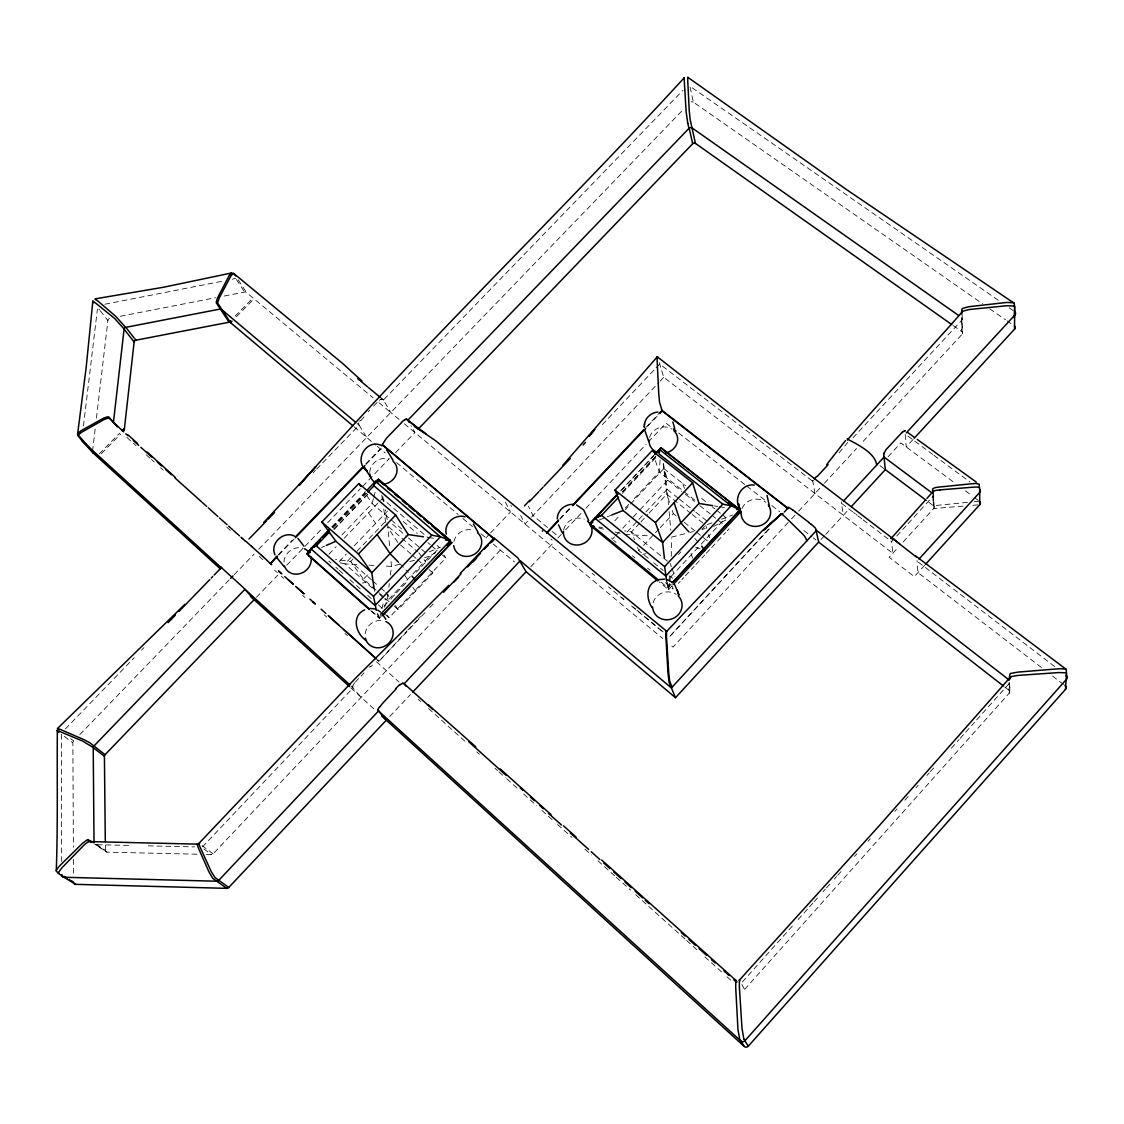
<?xml version="1.0" encoding="UTF-8"?>
<svg xmlns="http://www.w3.org/2000/svg" width="1124" height="1124" viewBox="0 0 1124 1124"><rect width="100%" height="100%" fill="white"/><g stroke="black" fill="none" stroke-linecap="round" stroke-linejoin="round"><path stroke-width="0.75" stroke-dasharray="5 3.75" d="M961.765 317.671L962.088 334.292L861.237 443.432M671.295 556.408L671.435 538.888M1009.521 682.76L1009.197 693.227L744.552 989.485A2.29 2.276 53.1 0 1 741.854 990.005M1009.197 693.227A2.29 2.122 7.6 0 0 1008.874 690.234L1009.141 682.619M1009.703 691.682L1009.97 684.109M668.527 589.566L668.963 582.583M669.075 580.841L669.412 575.6M660.125 459.941L659.226 471.954L632.376 500.559M92.547 451.314L95.203 428.637M96.439 418.17L107.904 320.495A2.389 1.995 -35.9 0 1 109.506 318.457M83.443 426.066L97.423 309.086M387.963 594.104L387.077 601.045L384.352 607.452M388.834 587.178L389.283 583.707M390.379 575.052L391.475 566.384L390.829 559.471M669.525 583.342L668.583 589.721L659.114 581.853M669.764 581.754L670.944 573.774M379.476 618.523L380.277 615.264M381.879 608.758L383.874 600.609M373.379 498.719L372.072 503.51L341.907 534.954M373.814 497.117L375.542 490.71M370.639 610.739L379.589 618.678L380.952 615.46M353.779 684.263L352.908 685.654A3.007 1.152 -48 0 0 352.683 686.244M742.36 981.969L792.518 925.867M798.181 919.53L807.243 909.386M809.505 906.857L812.905 903.064M814.029 901.799L818.553 896.741M823.063 891.683L825.325 889.168M826.449 887.904L829.835 884.124M834.331 879.08L836.593 876.565M837.717 875.301L841.089 871.521M854.577 856.446L856.825 853.931M868.023 841.398L870.271 838.897M894.83 811.416L897.064 808.915M904.848 800.204L908.192 796.48M915.962 787.784L918.182 785.297M927.061 775.377L929.267 772.891M930.377 771.654L933.693 767.945M951.368 748.177L959.081 739.55M960.191 738.313L964.589 733.396M965.685 732.16L974.48 722.325M976.686 719.866L1009.521 683.139A2.36 2.192 7 0 0 1009.745 682.802M924.743 565.175L914.332 576.612L889.182 557.251L897.921 547.683M894.184 538.803L891.585 541.656L892.793 553.303L663.722 377.299L659.268 362.602M896.783 535.965L907.166 524.613M908.037 523.658L917.535 513.275M920.12 510.437L925.291 504.788M926.148 503.847L933.032 496.302A2.206 1.995 -3.7 0 0 933.51 494.644M903.05 542.077L933.679 508.526L964.378 505.997M888.058 456.78L900.802 442.926L955.091 483.208M821.012 539.52L824.538 535.698M825.719 534.42L848.592 509.565M913.039 439.498L906.211 446.931L905.199 434.089L932.695 454.419M788.219 522.449L673.051 647.087L669.173 643.869M791.591 518.81L797.436 512.474M798.602 511.209L823.274 484.514M824.454 483.236L856.488 448.56M768.114 529.544L669.117 637.182L771.162 526.861M814.97 493.506L812.764 481.283L814.956 478.908M839.066 452.86L847.679 442.505M852.933 437.854L961.793 320.2A2.178 1.911 -6 0 0 961.47 317.516L961.807 331.65A2.136 1.869 -5.7 0 1 962.088 334.292M678.475 554.469L680.849 551.912M702.149 529.025L704.509 526.496M671 576.598L699.381 546.053M701.151 544.157L725.865 517.574L723.154 515.424M672.026 585.801L668.583 589.721L667.782 587.571L670.143 585.014M661.095 582.218L667.839 587.726L671.337 583.96M678.376 583.37L680.132 581.473M681.889 579.591L683.645 577.708M685.401 575.811L694.154 566.384M695.897 564.501L704.636 555.087M706.378 553.205L709.876 549.453M711.618 547.571L725.556 532.551M727.298 530.683L729.04 528.814M648.267 558.333L638.769 550.591L642.352 546.77M643.532 545.491L659.029 528.912M660.224 527.634L673.332 513.612L671.688 508.765M614.631 536.865L612.299 539.337L610.346 534.631M615.783 535.628L619.254 531.919M622.738 528.21L629.679 520.805M633.149 517.096L636.606 513.401M640.076 509.706L667.712 480.215L663.834 468.553L625.309 509.594M627.164 531.961L637.73 520.679M638.91 519.428L644.783 513.162M645.949 511.898L667.08 489.347L663.61 463.805M639.697 523.152L631.463 531.947L624.635 530.907M640.877 521.887L647.93 514.356M649.11 513.092L666.771 494.237L663.258 463.608M620.603 490.907L653.831 455.318M621.586 490.148L653.718 455.979M622.556 491.652L655.77 456.316M622.626 491.834L655.84 456.499M622.176 493.436L655.601 457.861M625.38 508.02L631.21 501.796M614.758 520.833L620.631 514.581M559.85 518.684L570.725 507.149M645.864 427.471L657.962 414.644M560.216 519.021L571.751 506.784M647.705 426.249L658.538 414.756M389.747 716.522L410.457 694.534M530.795 566.749L553.851 542.274M557.869 538.003L562.253 533.352M565.639 529.755L581.361 513.064M585.857 508.287L646.075 444.345M648.295 441.985L666.012 423.172L673.585 429.059M206.268 854.451L211.495 854.563A2.15 1.953 -52.6 0 0 213.11 853.861L500.363 550.072M527.507 521.367L525.006 524.009L520.623 515.382M531.512 517.124L658.931 382.371M660.125 381.106L663.722 377.299M385.462 614.645L389.016 617.793L445.807 557.982L444.022 555.003M394.285 606.229L398.121 609.615L432.923 572.959L430.281 568.842M485.891 537.876L489.404 534.167M490.57 532.931L510.465 511.94L505.168 501.726M424.956 612.692L378.971 661.249L406.874 631.042M407.787 630.072L417.819 619.479M418.732 618.523L420.559 616.598M602.323 424.647L654.927 369.094M656.121 367.829L659.704 364.05L763.744 443.727M429.775 607.592L433.386 603.785M383.846 606.201L389.255 600.497M391.068 598.6L394.664 594.807M396.477 592.91L407.267 581.558M416.259 572.102L419.856 568.322M421.641 566.44L439.554 547.599L437.138 545.519M364.078 672.869L361.057 676.044M389.143 601.719L363.488 579.127L369.445 572.875M369.403 667.277L370.344 666.279M328.925 554.202L336.16 546.657M344.281 538.185L378.001 503.046M380.558 500.377L382.272 498.592L428.694 538.298M339.125 561.593L346.262 554.146M354.285 545.772L387.429 511.167M350.927 557.56L344.885 563.869L339.954 562.773M356.968 551.252L387.19 519.681L385.293 509.762M352.992 559.035L350.632 561.494L335.486 559.387M286.789 565.203L323.108 527.451M327.772 522.59L360.354 488.715M362.673 486.313L389.297 458.634M256.483 597.266L277.67 575.235M395.578 452.649L414.925 432.529L410.977 425.617M331.763 526.861L365.75 491.497M332.465 527.198L365.145 493.197M332.578 527.367L365.258 493.366M333.294 528.111L366.761 493.281M333.94 529.249L367.745 494.054M334.053 529.418L367.857 494.223M369.599 410.288L368.124 411.82M373.646 406.087L375.163 404.514A28.662 13.713 -50.6 0 1 377.945 401.633M79.776 734.632L229.451 579.591M234.185 574.687L254.122 554.048M258.801 549.2L683.884 108.902M278.274 554.68L292.057 540.377M365.693 463.959L379.856 449.263M278.71 555.073L294.165 539.028M366.129 464.324L381.345 448.532M65.403 728.872L134.22 657.709M141.498 650.178L143.928 647.677M313.09 472.754L315.451 470.31M316.631 469.087L359.09 425.181L357.053 423.467M399.118 419.449L390.759 412.522L383.453 399.989L682.956 90.285M99.235 453.899L119.636 433.204M235.085 316.153L253.012 297.958M101.413 453.59L120.605 434.131M236.419 316.673L254.038 298.815M380.488 399.737L381.64 399.104M435.564 552.643L429.691 556.225L387.077 601.045L384.591 598.839M713.726 526.411L727.172 519.288M321.52 547.529L324.695 546.138M429.382 551.814L440.496 547.205M599.218 519.99L605.569 517.462M607.157 516.829L611.92 514.933M707.277 524.613L712.04 522.815M721.538 519.204L732.637 515.003M399.779 564.178L391.475 566.384L382.848 565.92M409.754 561.522L414.742 560.202M424.703 557.56L429.691 556.225L427.036 553.949M671.449 537.146L688.366 532.846M690.052 532.425L693.438 531.568M701.896 529.418L705.268 528.561M642.788 554.385L646.174 553.612M362.476 583.061L365.876 582.358M104.869 304.239L223.831 280.93M232.415 279.258L235.604 278.204M120.282 316.28L215.653 297.705M224.168 296.048L244.611 292.071A2.403 2.037 -32.2 0 1 246.423 292.479L373.112 397.854M967.455 502.372L933.412 505.73L927.342 501.163M974.255 501.711L979.369 501.206M972.892 505.294L979.721 504.746M128.515 845.403L95.751 844.672L107.117 852.147L197.571 854.24M148.27 845.852L194.705 846.892M356.968 564.529L344.885 563.869L374.601 590.044M369.037 565.175L375.936 565.555M624.818 534.462L650.726 535.951M428.511 537.525L435.269 538.508M599.05 527.03L602.464 527.549M714.4 505.926L717.814 506.474M719.529 506.741L726.357 507.837M598.741 527.943L603.63 529.165M615.039 532.017L619.928 533.24M695.559 547.177L700.111 548.919M96.172 844.279L105.403 850.348A2.15 1.897 -53.3 0 0 107.117 852.147L95.189 844.433M998.267 300.248L689.911 86.239L693.382 102.172L982.545 303.775M1009.141 307.793L1013.23 310.631M989.738 308.791L1005.559 319.82M1006.992 320.832L1012.752 324.836M953.208 325.581L961.807 331.65M202.32 845.571L203.149 846.189L353.119 687.818A5.494 2.093 -48.2 0 1 352.838 686.146M933.861 455.276L969.914 481.929M965.46 490.893L972.401 496.049M974.719 497.763L978.203 500.349M203.922 848.943L211.495 854.563M213.11 853.861L203.023 846.316A2.192 1.981 -52.3 0 1 202.32 846.836M879.937 465.589L885.319 469.635M64.265 736.375L72.877 742.88L73.383 847.271M70.84 738.777L73.692 740.927A2.613 2.276 -49.1 0 0 72.877 742.88M766.512 445.849L770.671 449.038M773.452 451.174L812.764 481.283M852.694 511.856L841.483 503.271L843.323 515.284M853.58 512.53L855.322 513.865M856.193 514.539L857.064 515.199M857.935 515.874L862.263 519.19M863.134 519.864L869.302 524.571M870.187 525.259L889.393 539.97M890.77 541.023L891.543 541.22M918.378 562.169L952.183 588.049M953.489 589.046L1055.183 666.939M1041.442 667.516L917.957 572.636L917.044 560.595M1052.542 676.044L1063.641 684.572M678.643 433.007L745.521 485.104M746.828 486.116L765.219 500.433M771.823 505.575L779.775 511.771M803.871 530.542L811.949 536.836M813.284 537.89L815.982 539.984M1004.744 687.003L1008.874 690.234M663.834 468.553L685.556 485.723M701.587 498.396L706.954 502.639M712.349 506.896L715.033 509.017M717.744 511.153L720.442 513.289M694.899 500.208L659.226 471.954L654.252 457.285M667.712 480.215L681.832 491.413M685.387 494.223L694.463 501.416M699.746 505.603L710.354 514.005M713.009 516.113L715.679 518.22M718.334 520.328L723.687 524.571M678.053 498.072L667.08 489.347L668.485 504.704M679.43 499.154L694.52 511.153M695.897 512.235L708.246 522.056M690.923 513.471L666.771 494.237L669.497 502.302M692.272 514.539L705.689 525.217L706.659 528.364M673.332 513.612L676.058 515.79M684.235 522.323L695.138 531.048M696.501 532.13L707.418 540.855M667.516 561.213L631.463 531.947L634.512 539.717M653.69 562.759L663.188 570.486M669.974 576.022L672.686 578.228M613.549 540.363L616.05 542.4M632.376 555.748L634.905 557.799M647.564 568.154L650.108 570.233M665.422 582.752L673.121 589.046L671.997 586.026M547.529 527.535L533.015 515.537L528.364 506.095M552.376 531.554L558.881 536.935M380.474 397.517L383.453 399.989M510.844 505.589L511.757 506.348M404.289 423.72L662.739 638.516M621.347 597.237L623.932 599.387M632.995 606.918L635.594 609.067M636.901 610.149L640.806 613.395M644.726 616.64L659.142 628.597M660.448 629.693L663.09 631.885M550.872 539.07L552.221 540.18M592.095 573.268L594.61 575.362M608.534 586.911L611.077 589.018M613.634 591.126L623.834 599.598M631.533 605.991L643.125 615.601M644.417 616.683L662.584 631.758M378.971 402.729L390.759 412.522M354.144 426.839L375.936 445.202M377.257 446.312L385.181 452.986M396.547 462.582L458.058 514.427M462.863 518.473L472.53 526.622M481.016 533.774L487.69 539.394M493.113 543.96L514.511 562M403.137 521.424L417.257 533.521M427.921 542.653L430.295 544.69M431.476 545.702L437.433 550.802M442.21 554.905L445.807 557.982M401.788 529.025L372.072 503.51L364.527 492.087M392.501 524.248L407.113 536.808M408.433 537.96L425.701 552.797M388.609 526.819L417.496 551.715M418.816 552.839L425.856 561.972M410.991 554.02L398.079 542.878L387.836 527.381M412.269 555.144L416.147 558.473M417.44 559.597L423.888 565.161M429.059 569.615L432.923 572.959M371.524 579.858L350.632 561.494L363.488 579.127M372.831 580.996L379.35 586.742M380.657 587.88L384.577 591.322M379.603 594.441L383.34 597.743M328.812 561.059L331.144 563.124M335.823 567.255L338.169 569.334M339.336 570.36L342.862 573.479M349.929 579.717L360.565 589.131M367.703 595.425L371.271 598.586M378.437 604.923L382.034 608.098M371.665 610.964L378.184 616.795L377.692 613.409M377.439 659.746L378.662 660.842M377.636 660.055L378.971 661.249M376.47 661.755L398.978 681.973M126.9 437.447L135.976 445.596M146.345 454.925L150.237 458.423M151.529 459.59L154.129 461.922M160.62 467.753L163.205 470.071M226.753 527.198L231.937 531.849M281.211 576.134L283.571 578.256M302.623 595.383L305.026 597.532M324.288 614.856L326.705 617.034M344.97 633.444L347.428 635.65M418.114 699.17L420.727 701.517M428.539 708.542L466.334 742.514M476.759 751.886L479.372 754.218M495.01 768.282L497.609 770.628M498.916 771.795L505.435 777.653M506.741 778.82L518.473 789.357M523.686 794.05L536.71 805.768M541.923 810.446L547.135 815.125M548.442 816.305L552.348 819.817M557.56 824.496L571.905 837.38M584.93 849.098L591.449 854.957M597.968 860.815L614.912 876.032M616.205 877.212L630.55 890.096M635.763 894.774L685.289 939.285M686.581 940.465L698.313 951.002M704.832 956.861L710.045 961.54M711.351 962.72L721.777 972.077M726.989 976.77L732.202 981.449M259.166 556.324L263.044 559.808M274.678 570.275L277.263 572.594M350.8 685.71L361.169 697.287M350.8 687.832L375.261 710.129M399.807 563.644L408.349 572.383M694.773 538.424L698.243 542.302M98.926 309.114L99.572 309.943M100.219 310.758L107.904 320.495M379.589 618.678L376.779 611.863M387.021 615.025L389.016 617.793M385.883 592.474L390.983 599.612M395.072 605.33L398.121 609.615M404.598 575.109L408.251 580.49M412.817 587.22L415.557 591.266M368.588 512.853L375.613 523.503M238.232 279.848L246.423 292.479M236.391 279.44L244.611 292.071M382.272 498.592L383.987 501.304M359.09 425.181L366.705 437.433M741.854 984.427L744.552 989.485M637.547 547.486L638.769 550.591M670.185 563.391L671.379 566.693M671.969 568.337L674.962 576.584M691.063 553.542L692.609 558.164M682.9 483.629L685.528 491.862M708.598 534.673L709.567 537.82M382.778 496.541L383.72 501.501M666.644 580.967L667.782 587.571M374.011 588.007L374.503 591.393M381.795 495.277L382.778 502.161M383.762 509.06L385.729 522.843M667.235 582.513L667.839 587.726M669.103 511.532L670.831 530.317M387.499 523.138L389.887 549.088M934.184 507.064L933.538 494.841M932.878 495.81L933.412 505.73A2.178 1.981 -3.4 0 1 933.679 508.512L932.962 494.588M962.116 314.397L962.566 332.901M105.347 845.122L105.403 850.348M73.439 859.453L73.524 875.104M61.356 734.183L61.694 861.462M359.244 425.027A5.676 2.712 -39.9 0 1 358.303 423.397M378.001 660.181A5.536 2.093 -57.3 0 1 378.352 661.165M812.526 481.1A5.465 1.321 41.8 0 1 812.666 480.496M841.328 501.838A5.508 1.546 35.6 0 1 841.384 503.201M691.148 101.891A2.459 2.065 -16.8 0 1 693.382 102.172M382.09 399.062A5.522 2.501 -49.5 0 1 383.495 399.961M95.526 844.658A2.178 1.925 -53 0 1 94.866 844.419M358.668 423.2A3.386 1.503 -49.9 0 1 358.795 422.835M359.61 421.317A10.06 4.398 -50.2 0 1 360.27 420.404M360.79 420.741A25.388 10.875 -50.3 0 1 364.612 416.386M379.28 400.313A15.146 7.39 -51 0 1 380.474 399.399M381.64 399.104A3.147 1.433 -49.9 0 1 381.977 399.006M370.737 666.785A31.837 11.324 -47.4 0 1 372.409 665.099M355.353 682.085A34.366 13.853 -47.8 0 1 358.584 678.517M353.962 683.729A16.874 6.842 -47.7 0 1 354.692 682.816M283.993 562.141A14.191 12.659 -37.5 0 1 303.241 548.329M653.114 602.759A14.851 13.853 -19.2 0 1 676.226 594.329M649.56 437.433A14.443 13.038 -18.4 0 1 671.997 429.115M365.174 633.852A14.486 13.221 -37.4 0 1 383.396 620.743M369.768 472.642A14.064 12.505 -31.8 0 1 388.82 458.985M742.023 508.61A14.809 13.572 -13.1 0 1 765.627 502.217M453.899 541.529A14.359 13.052 -30.2 0 1 473.063 530.275M563.63 530.036A14.5 13.277 -24.1 0 1 584.241 519.162"/><path stroke-width="1.5" d="M811.289 524.332L811.837 524.782A15.258 3.541 41.9 0 1 813.593 526.341L814.942 527.634A3.794 0.941 41.8 0 1 815.659 528.477L818.665 542.077L675.496 697.695L526.088 571.751L517.981 558.08A10.046 1.475 43.5 0 0 516.45 556.759L496.33 539.829A9.189 1.321 43.6 0 0 494.827 538.621L493.928 538.115L494.251 538.944M1014.635 308.51L1014.41 317.853M57.774 872.646L56.214 871.072A4.243 1.756 -41.6 0 1 56.284 870.257C57.914 824.454 56.973 774.338 57.338 731.176M914.177 438.262L1014.565 329.149L1014.607 306.627A5.002 2.192 -7.4 0 0 1013.736 306.037L1007.315 305.714A46.576 20.12 -7.2 0 0 1005.193 305.897L971.586 309.269A42.881 18.616 -6.8 0 0 968.495 309.648L963.099 311.123A4.96 2.192 -6.9 0 0 962.228 311.868C924.659 355.072 883.773 396.814 847.327 440.102M1009.127 679.613L1009.97 673.95A5.311 1.574 -5.4 0 1 1010.94 673.388L1017.824 672.138A49.54 14.443 -5.3 0 1 1020.1 671.927L1056.153 668.977A46.168 13.432 -5.6 0 1 1059.482 668.752L1065.271 668.963A5.353 1.588 -5.7 0 1 1066.17 669.37L1066.409 672.77M92.112 842.382L89.527 841.314A4.229 1.756 -43.5 0 0 88.543 841.553L84.679 844.461A36.671 15.048 -43.5 0 0 82.797 846.33L62.818 866.885A39.776 16.228 -43.3 0 0 61.581 868.206L58.448 872.533A4.257 1.756 -43.1 0 0 58.378 873.376L63.885 877.268L216.721 881.216A2.726 2.473 -53.9 0 0 218.787 880.317L378.521 710.958L386.291 720.189L228.762 887.468L215.091 877.661L211.523 872.098A32.315 5.704 61.6 0 1 210.567 870.074L200.732 848.578A34.718 6.112 61.5 0 1 200.128 847.243L198.793 843.393L199.622 843.534M883.689 453.703L886.119 449.53L901.308 433.218A33.959 12.083 -53.6 0 1 901.87 432.656M644.445 424.563C645.021 417.791 651.344 412.62 657.891 412.016M1014.677 307.4L1014.227 303.269L845.965 189.197L687.874 77.345M644.319 426.263L644.263 427.246L644.502 423.65M847.187 438.95C855.519 443.46 875.512 452.677 876.65 465.083M557.307 518.909C557.111 510.352 565.639 503.51 573.914 504.451M666.56 631.281L666.49 636.072A42.768 4.313 84.4 0 0 666.644 638.938L668.611 670.775A46.477 4.693 84.5 0 0 668.738 672.826L669.637 680.919L672.068 687.186M1065.102 685.008L1065.032 685.64A2.894 2.669 9.7 0 1 1065.482 689.405L748.261 1046.219A2.922 2.88 65.9 0 1 744.186 1046.416L381.556 715.862M1066.086 676.002L1066.212 674.976M1065.482 689.405L1066.634 673.206A5.353 1.574 -5 0 0 1065.721 672.784L1058.878 672.573A49.863 14.443 -4.8 0 0 1056.602 672.714L1020.494 675.243A45.901 13.362 -4.6 0 0 1017.178 675.524L1011.347 676.592M124.202 430.478L134.135 342.005A1.925 1.616 -35.8 0 1 135.878 340.207L229.085 322.223A1.953 1.658 -33.2 0 1 230.532 322.644L352.894 425.785M220.36 568.927L93.123 452.958A2.445 2.079 -39.3 0 1 92.547 451.314L77.514 434.229A3.4 1.77 -24 0 1 77.668 433.513L86.112 367.955L92.856 301.106L95.428 302.918A35.617 3.667 43 0 1 96.453 303.733L113.131 317.249A33.06 3.428 43 0 1 114.718 318.556L124.104 328.967A1.953 1.63 -35.8 0 1 125.635 327.379L115.842 316.448A35.673 3.288 44.1 0 0 114.788 315.535L98.533 301.611A32.933 3.021 44.2 0 0 97.085 300.389L95.287 299.462M684.291 77.711L684.333 81.63A42.937 3.091 83.9 0 0 684.418 83.232L686.005 109.534A39.888 2.894 83.9 0 0 686.16 112.035L687.818 123.387M687.776 77.303L687.748 80.507A39.649 2.993 84.3 0 0 687.846 82.825L689.153 109.056A42.937 3.274 84.4 0 0 689.237 110.77L690.15 119.58L695.447 143.408L951.775 324.569M382.919 443.671L386.516 438.177L401.591 422.568M961.652 313.217L962.214 311.868M377.706 482.716L378.577 479.512L450.485 540.728L445.413 539.984M739.887 980.746L739.353 980.114L739.339 986.338A46.829 3.864 85.4 0 0 739.536 989.626L741.854 1025.987A51.016 4.201 85.5 0 0 742.009 1028.305L743.835 1038.997M891.29 538.326L893.116 538.986M736.923 981.926L735.756 980.086L735.714 987.364A50.692 4.341 86 0 0 735.827 989.654L737.78 1026.128A47.363 4.06 86.1 0 0 737.976 1029.542L739.676 1039.194M367.955 492.045L373.941 485.821L375.458 481.395L378.465 479.344L450.373 540.56L380.6 614.252M56.298 870.243L58.94 866.604A36.797 14.977 -41.8 0 1 60.78 864.721L81.153 844.63A39.579 16.157 -42.1 0 1 82.474 843.379L86.998 839.993A4.229 1.756 -42 0 1 87.995 839.754M657.273 356.758L744.383 424.928L899.523 543.693M77.668 433.513L80.928 430.801A31.865 16.453 -24.2 0 1 82.164 430.085L102.115 418.971A29.463 15.272 -24.5 0 1 103.984 418.002L107.721 416.793A3.386 1.77 -24.5 0 1 108.606 416.906L117.402 426.361M666.293 631.028L665.829 635.566A43.78 4.468 84.6 0 0 665.984 638.502L667.867 671.112A47.573 4.861 84.7 0 0 668.007 673.22L669.173 682.563L675.496 697.695M307.386 553.963L310.8 548.667L329.332 529.39M672.517 582.471L739.985 509.832L660.968 447.731L654.913 454.714M379.336 707.249L378.324 708.837A3.049 1.166 -47.6 0 0 378.114 709.413M780.759 514.16L781.349 513.935A4.777 0.941 48 0 1 782.248 514.385L784.566 516.366A28.269 5.55 47.9 0 1 785.479 517.223L803.66 535.066A5.241 1.04 47.8 0 1 805.191 537.244A13.404 2.655 47.9 0 1 805.824 538.396L806.147 539.084A16.972 3.358 47.9 0 1 806.723 540.981M826.66 464.648L845.459 440.622M1011.333 676.592A5.311 1.574 -4.6 0 0 1010.378 677.14L877.788 827.334L739.283 980.24M930.995 493.801L927.019 498.283M924.982 500.559L892.344 537.089M748.261 1046.219L744.917 1040.768L1066.62 679.163A2.922 2.684 9.2 0 0 1066.156 675.355M814.24 479.063L816.502 476.52M562.815 465.308L657.203 356.898L657.161 360.72A41.251 4.046 84.4 0 0 657.273 363.333L658.692 392.557A44.749 4.412 84.5 0 0 658.804 394.44L659.577 402.322L662.148 410.934L787.994 508.666L788.275 507.233A4.103 1.012 42.6 0 1 789.132 507.598L793.038 510.254M198.245 844.588L197.164 844.194L198.175 847.524A32.034 5.775 62.1 0 0 199.018 849.463L208.586 871.002A34.774 6.28 62.2 0 0 209.219 872.379L212.745 878.322L226.711 888.353A2.712 2.473 -54.3 0 0 228.762 887.468M589.988 523.939L618.017 493.956M919.053 559.007L979.692 492.41L979.636 487.872L977.29 487.057A15.132 5.606 -5.4 0 0 973.581 487.142L941.701 489.741A66.456 24.096 -5 0 0 939.973 489.923M925.712 564.107L979.721 504.746A2.838 2.571 -1.3 0 0 980.353 502.892A2.754 2.487 -1.3 0 0 979.552 501.36M684.277 77.739C557.968 215.485 422.54 344.745 299.237 485.231L315.675 466.797L263.676 522.505M843.688 500.868L884.04 457.061L932.751 493.492M906.351 432.838L1014.972 314.903A2.712 2.36 -4.2 0 0 1014.579 311.573M851.219 506.699L885.319 469.635L883.703 454.068M782.107 514.427L782.992 513.457M784.327 512.024L787.896 508.174L661.98 410.386L658.973 413.59M817.148 476.548L828.107 464.704M666.644 580.967L664.621 566.637L722.788 504.156L731.092 505.814L739.985 509.832M672.503 582.696L740.028 510.015L661.024 447.914M673.192 584.536L740.561 511.996M712.686 505.645L699.016 503.468L662.626 542.485L664.424 558.15M655.418 522.604L692.651 482.772L652.046 450.766L615.039 490.092L623.047 510.507L662.626 542.485L655.418 522.604L615.039 490.092M198.779 843.548L355.493 678.222L448.785 585.323M618.144 493.267L589.678 523.798L592.854 522.519M655.081 454.237L660.968 447.731M722.788 504.156L659.184 454.054L659.676 449.642L731.092 505.814L665.801 576.022L595.074 518.347L601.579 515.34L618.593 497.244M524.36 505.969L529.84 500.138M406.045 686.174L404.162 683.757L520.201 560.721L671.393 687.93L816.502 530.388L1009.127 679.978M546.503 532.832L558.642 519.962M572.762 504.999L643.841 429.621M546.559 533.507L558.122 521.241M572.804 505.674L645.64 428.441M659.746 413.477L662.148 410.934M412.789 692.047L526.088 571.751M395.901 689.167L384.071 701.741A34.127 12.181 -47.9 0 0 380.614 705.788M443.544 592.32L461.051 573.83M467.57 566.96L480.229 553.584M484.402 549.172L488.575 544.761M489.98 543.285L494.195 538.832L383.368 445.61A5.957 2.768 -50.4 0 1 382.525 443.952M529.376 501.683L538.846 491.68M539.899 490.57L543.061 487.226M544.114 486.116L570.261 458.508M583.061 444.992L585.463 442.434M453.815 582.218L458.606 577.146M472.979 561.986L476.562 558.192M492.073 541.81L494.448 539.295L383.368 445.61M376.343 610.262L373.533 596.352L431.771 535.207L440.425 536.78L450.373 540.56M381.879 615.98L451.609 542.597L448.434 543.918M383.2 614.884L451.707 542.766L448.954 540.335M493.914 538.129L460.208 573.423M423.453 536.794L408.237 534.574L371.805 572.762L374.011 588.007M358.416 554.02L395.69 515.059L358.865 483.517L321.829 522L335.865 541.248L371.805 572.762L358.416 554.02L321.829 522M666.448 631.632L762.437 530.612L781.349 513.935L763.407 530.542M105.305 841.637L104.42 756.255A2.093 1.855 -49.3 0 1 105.066 754.682L254.122 599.71L243.318 587.557L220.81 567.072L221.864 568.379M418.479 428.834L692.679 143.746A1.981 1.686 -16.8 0 1 695.447 143.408M366.958 490.247L375.458 481.395L440.425 536.78L375.037 605.485L310.8 548.667L316.28 545.828L329.711 531.849M310.674 549.875L307.035 553.654L308.693 555.804M313.09 547.36L320.354 539.801M322.771 537.272L328.826 530.978M373.618 484.374L378.465 479.344L379.94 481.662M310.786 550.029L307.161 553.809L310.35 552.418M314.425 546.25L318.05 542.485M324.105 536.176L328.953 531.146M374.938 483.292L378.577 479.512M230.673 578.326L233.019 575.909M276.897 556.113L270.378 563.728L277.516 556.31M296.371 535.909L362.139 467.64M408.321 420.952L407.872 420.179L688.956 128.403L687.846 123.457M295.345 537.792L364.949 465.547M168.136 622.654L175.372 615.151M178.997 611.4L209.809 579.548M211.256 578.059L212.689 576.57M214.122 575.095L221.273 567.704L82.417 441.212L78.076 435.859A3.414 1.784 -24.7 0 1 78.216 435.143L80.928 432.74A29.603 15.329 -24.9 0 1 82.726 431.644L102.663 420.32A31.936 16.565 -25.2 0 1 103.942 419.631L108.269 418.072M248.966 539.056L266.795 520.609M268.172 519.204L274.607 512.544M122.038 430.759L124.441 428.328M230.589 320.705L229.085 322.223L216.342 302.932A3.344 1.56 -72.2 0 1 216.3 301.949L217.466 298.197A29.069 13.333 -72.1 0 1 218.351 296.371L228.284 277.192A31.332 14.303 -72.3 0 1 228.931 276.012L231.249 273.048A3.344 1.546 -72.6 0 1 231.825 273.02L232.598 273.582M232.008 321.155L230.532 322.644L217.803 303.325A3.372 1.574 -71.5 0 1 217.761 302.342L219.25 298A31.472 14.5 -71.4 0 1 219.868 296.75L230.041 277.572A29.084 13.362 -71.7 0 1 230.996 275.858L233.061 273.427A3.358 1.56 -71.9 0 1 233.652 273.399L235.689 275.942M184.884 604.333L57.549 728.45L60.808 729.659A33.706 3.302 26.2 0 1 62.031 730.179L82.08 738.833A31.289 3.091 26.2 0 1 83.963 739.662L89.836 742.781L105.066 754.682M593.865 526.72L590.606 525.906L589.608 523.615L595.397 518.009L601.874 515.031M1010.364 677.14L1009.605 679.514M764.601 529.404L780.702 514.258M902.867 431.658L904.961 430.632M400.2 684.938L402.266 683.392A3.133 1.236 -48.2 0 1 402.771 683.181M404.963 419.786L406.031 419.252M447.296 545.463L451.707 542.766M364.682 609.826C351.194 615.896 355.718 633.318 365.848 640.371M656.304 580.574C645.457 585.295 646.356 599.275 652.103 607.663M737.625 513.752L740.604 512.179L738.398 503.692L739.803 508.793C733.087 498.283 741.868 483.278 754.415 485.048M316.561 545.519L311.123 548.329L307.035 553.654L369.15 608.772M326.297 545.435L335.865 541.248M611.92 514.933L623.047 510.507M231.249 273.048L163.5 287.252L95.048 298.872M658.945 579.591L664.677 579.141M939.973 489.909L937.669 490.162A12.533 4.665 -5.1 0 0 935.126 490.57L933.173 491.343L932.723 493.071M56.72 730.445L59.46 731.373M197.234 844.124L88.543 841.567M369.937 608.393L375.29 609.011M88.009 839.754L92.969 842.438M61.736 875.076A2.726 2.389 -54.5 0 0 63.885 877.254L75.687 884.349L226.711 888.353M976.911 483.517L979.257 484.303L979.285 487.142M593.936 526.243L590.522 525.723L657.723 580.841M736.613 509.467L740.028 510.015M465.069 516.871C454.953 513.528 443.404 523.629 446.326 534.153M576.584 504.985L583.637 509.846L588.681 520.426M382.062 445.764C366.705 437.658 352.711 461.079 367.112 471.139L364.106 467.092L370.737 477.377M667.445 579.717L672.166 582.232M295.092 536.401C284.105 530.008 269.367 543.243 275.001 554.82M58.139 872.828L58.855 873.207M377.678 610.065L380.488 611.99M61.736 874.964L62.48 875.413M63.97 876.313L64.714 876.762M65.459 877.198L66.948 878.097M69.154 879.432L69.899 879.867M71.36 880.752L73.552 882.073A2.698 2.374 -54.8 0 0 75.687 884.349M424.521 432.852L414.236 426.193L435.522 440.65L665.942 630.648M958.744 315.563L691.991 127.869A2.037 1.728 -16.9 0 0 689.167 128.192L692.679 143.746M976.166 482.013L917.212 439.414M914.177 437.194L907.967 432.684M57.942 731.626L58.841 732.286M406.34 419.168L425.982 433.808M1066.184 669.37L915.4 555.762M885.319 469.635L926.331 500.405M895.772 540.967L916.186 556.914M104.42 756.255L93.222 747.685L94.023 842.845M795.258 511.912L808.732 522.295M58.434 729.406L57.465 728.535M245.931 541.375L249.514 544.536M673.585 429.059L676.114 431.026M818.665 542.077L1003.367 685.935M728.324 502.386L732.398 505.589M601.579 515.34L664.621 566.637M233.652 273.399L342.202 363.08L361.984 381.022M589.608 523.615L658.566 580.04M380.474 397.517L368.574 387.668M407.872 420.179L419.688 429.972M357.755 378.676L359.708 380.305M360.692 381.12L367.59 386.839M428.132 704.636L475.859 746.94M355.521 422.174L221.569 309.465A1.981 1.672 -33.2 0 0 220.107 309.058L125.846 327.337L135.878 340.207M379.828 481.479L383.888 485.02M387.808 488.28L390.478 490.626M394.454 493.942L398.43 497.328M402.322 500.714L406.41 504.128M409.066 506.39L414.391 510.914M417.046 513.176L421.036 516.576M423.692 518.838L429.003 523.362M431.672 525.625L444.964 536.949M373.941 485.821L431.771 535.207M316.28 545.828L373.533 596.352M308.58 555.635L369.36 609.601M250.118 545.084L250.849 545.73M251.214 546.053L252.071 546.826M601.705 860.029L735.686 980.212M550.985 814.591L500.25 768.957M128.08 434.946L137.564 443.474M147.103 452.031L175.232 477.307M563.489 825.803L576.078 837.085M252.31 547.051L260.838 554.708M261.33 555.144L262.075 555.818M123.668 431.869L109.169 418.198A3.4 1.784 -25.1 0 0 108.269 418.072M125.804 433.794L127.953 435.719M133.335 440.538L138.716 445.385M140.879 447.324L151.726 457.061M157.177 461.95L161.547 465.884M165.916 469.804L171.41 474.735M174.712 477.7L201.266 501.543M202.053 502.245L205.172 505.055M205.959 505.758L206.732 506.46M208.305 507.879L209.106 508.582M209.893 509.298L216.314 515.059M217.129 515.79L217.944 516.52M219.587 517.995L220.402 518.74M221.231 519.471L227.006 524.669M228.664 526.144L230.308 527.634M231.137 528.378L232.794 529.854M233.609 530.598L237.74 534.307M238.569 535.052L239.398 535.797M240.972 537.202L241.716 537.876M242.096 538.213L242.84 538.888M243.22 539.225L245.453 541.234M271.643 564.74L263.578 557.167M278.569 570.964L281.885 573.942M288.559 579.928L293.013 583.932M297.087 587.599L304.098 593.879L295.598 586.377M309.957 599.148L315.24 603.897M321.141 609.194L325.862 613.437M328.236 615.559L338.928 625.169M343.691 629.454L376.231 658.664M404.162 683.757L432.557 709.244M468.849 741.84L506.404 775.56M520.356 788.093L522.885 790.369M530.57 797.267L534.406 800.709M539.534 805.318L543.384 808.76M548.554 813.411L561.494 825.03M570.233 832.884L588.723 849.491M591.21 851.725L599.907 859.537M603.644 862.881L609.896 868.501M613.662 871.887L621.193 878.645M624.972 882.031L631.281 887.707M635.088 891.121L642.703 897.964M645.246 900.24L649.054 903.668M681.228 932.555L685.12 936.039M688.998 939.538L695.363 945.242M699.072 948.586L706.49 955.245M711.45 959.685L715.159 963.015M723.912 970.883L728.914 975.365M733.916 979.861L736.417 982.109M278.752 571.245L281.14 573.395M284.751 576.626L293.181 584.213M312.598 601.649L315.043 603.841M328.531 615.952L376.301 658.861M262.44 556.155L263.325 556.942M349.648 684.642L244.948 589.271L93.995 745.971A2.122 1.869 -49 0 0 93.222 747.544L82.614 741.067A33.678 3.442 25.7 0 0 81.307 740.519L61.244 732.117A31.107 3.161 25.7 0 0 59.446 731.373M378.521 710.958L740.786 1040.965L744.186 1046.416M250.427 596.338L349.508 686.652M398.584 562.393L390.056 553.64L377.088 534.504M412.002 576.134L415.655 580.448M93.123 452.958L82.417 441.212A2.459 2.079 -39.2 0 1 81.827 439.554M297.888 538.312L303.873 546.109M688.97 531.975L680.849 522.955L674.077 502.653M701.727 546.166L704.664 550.662M115.927 425.42L113.96 423.158A1.981 1.686 -38.1 0 1 113.482 421.936L124.09 329.135L134.135 342.005M116.573 426.165L117.219 426.923M276.293 557.139L284.147 566.608M657.357 356.758L657.835 357.839M93.868 302.735L92.814 301.218M342.23 584.859L343.818 586.953M385.869 619.282L382.244 613.915M739.789 1039.363L740.786 1040.965A2.951 2.908 66.4 0 0 744.903 1040.754M358.865 483.517L360.762 486.369M743.947 1039.166L744.917 1040.768M674.695 584.719L679.079 594.877M395.69 515.059L408.237 534.574M392.993 460.236L386.501 449.488M408.757 421.739L409.206 422.512M473.429 524.037L477.939 532.073M558.53 524.866L562.351 532.959M628.316 555.298L629.229 557.504M644.642 429.804L648.548 441.029M692.651 482.772L699.016 503.468M674.723 428.539L672.883 421.936M677.21 589.693L678.643 595.214M769.448 506.46L767.032 495.333M932.836 492.874L932.555 488.968L934.817 487.718A15.048 5.606 -6.2 0 1 938.498 487.128L970.307 483.896A66.892 24.335 -6.3 0 1 972.049 483.742L974.368 483.573A12.589 4.679 -6.5 0 1 976.925 483.517M961.456 313.933L961.919 309.142A4.96 2.192 -7.7 0 1 962.79 308.369L968.2 306.852A42.895 18.644 -7.7 0 1 971.276 306.43L1004.814 302.651A46.59 20.148 -8 0 1 1006.949 302.454L1013.342 302.707A5.002 2.192 -8.3 0 1 1014.213 303.283M979.721 504.746L979.692 492.41A2.796 2.515 -1.7 0 0 979.496 489.024M904.862 430.759A9.47 2.417 -52.5 0 1 904.848 431.138M902.347 432.403A12.28 4.018 -52.6 0 1 902.853 431.925M901.841 432.585A24.447 12.027 -57.5 0 1 902.333 432.094M883.984 453.731A13.867 3.288 -55.9 0 1 884.026 453.323M883.675 456.26A52.547 3.133 -88.7 0 1 883.717 456.794M891.065 538.635A10.566 2.922 42.4 0 1 891.177 538.227M893.411 539.309A12.195 0.983 37.9 0 1 893.889 539.661M893.496 539.113A19.544 3.231 40 0 1 895.35 540.489M405.989 419.308A5.69 2.613 -44.3 0 1 407.928 420.123M402.603 683.42A5.606 2.136 -38.9 0 1 404.204 683.729M793.01 510.156A41.04 9.371 42 0 1 795.23 511.827M808.788 522.548A28.929 6.337 41.7 0 1 811.289 524.529M780.646 515.41A16.972 3.358 47.9 0 1 780.618 514.441M401.507 422.385A13.109 5.873 -50.7 0 1 404.991 419.477M542.302 530.837A9.498 1.363 43 0 1 542.681 531.16M1014.368 325.988A2.698 2.346 -4 0 1 1014.565 329.149M378.633 710.804A5.564 2.164 -47.4 0 1 377.847 709.609M395.564 688.745A30.741 12.392 -48.6 0 1 400.046 684.305M379.476 707.277A15.483 5.606 -47.9 0 1 380.502 705.998M311.025 556.998A14.191 12.659 -37.5 0 1 300.881 573.381A14.191 12.659 -37.5 0 1 284.555 566.089M304.421 548.793A14.191 12.659 -37.5 0 1 308.988 552.418M678.193 595.931A14.851 13.853 -19.2 0 1 672.995 618.481A14.851 13.853 -19.2 0 1 652.623 607.03M673.894 430.59A14.443 13.038 -18.4 0 1 676.859 443.713A14.443 13.038 -18.4 0 1 665.464 452.986M658.257 452.663A14.443 13.038 -18.4 0 1 649.082 440.102M385.939 621.6A14.486 13.221 -37.4 0 1 387.429 644.403A14.486 13.221 -37.4 0 1 365.37 638.039M393.049 461.276A14.064 12.505 -31.8 0 1 395.999 475.031A14.064 12.505 -31.8 0 1 383.368 484.233M375.627 482.702A14.064 12.505 -31.8 0 1 369.824 473.977M768.296 504.985A14.809 13.572 -13.1 0 1 758.953 526.004A14.809 13.572 -13.1 0 1 741.278 511.294M477.461 532.678A14.359 13.052 -30.2 0 1 473.878 554.525A14.359 13.052 -30.2 0 1 453.731 545.646M587.487 521.1A14.5 13.277 -24.1 0 1 582.92 543.763A14.5 13.277 -24.1 0 1 563.447 531.427M594.68 429.551L589.145 436.168L594.722 429.537"/></g></svg>
